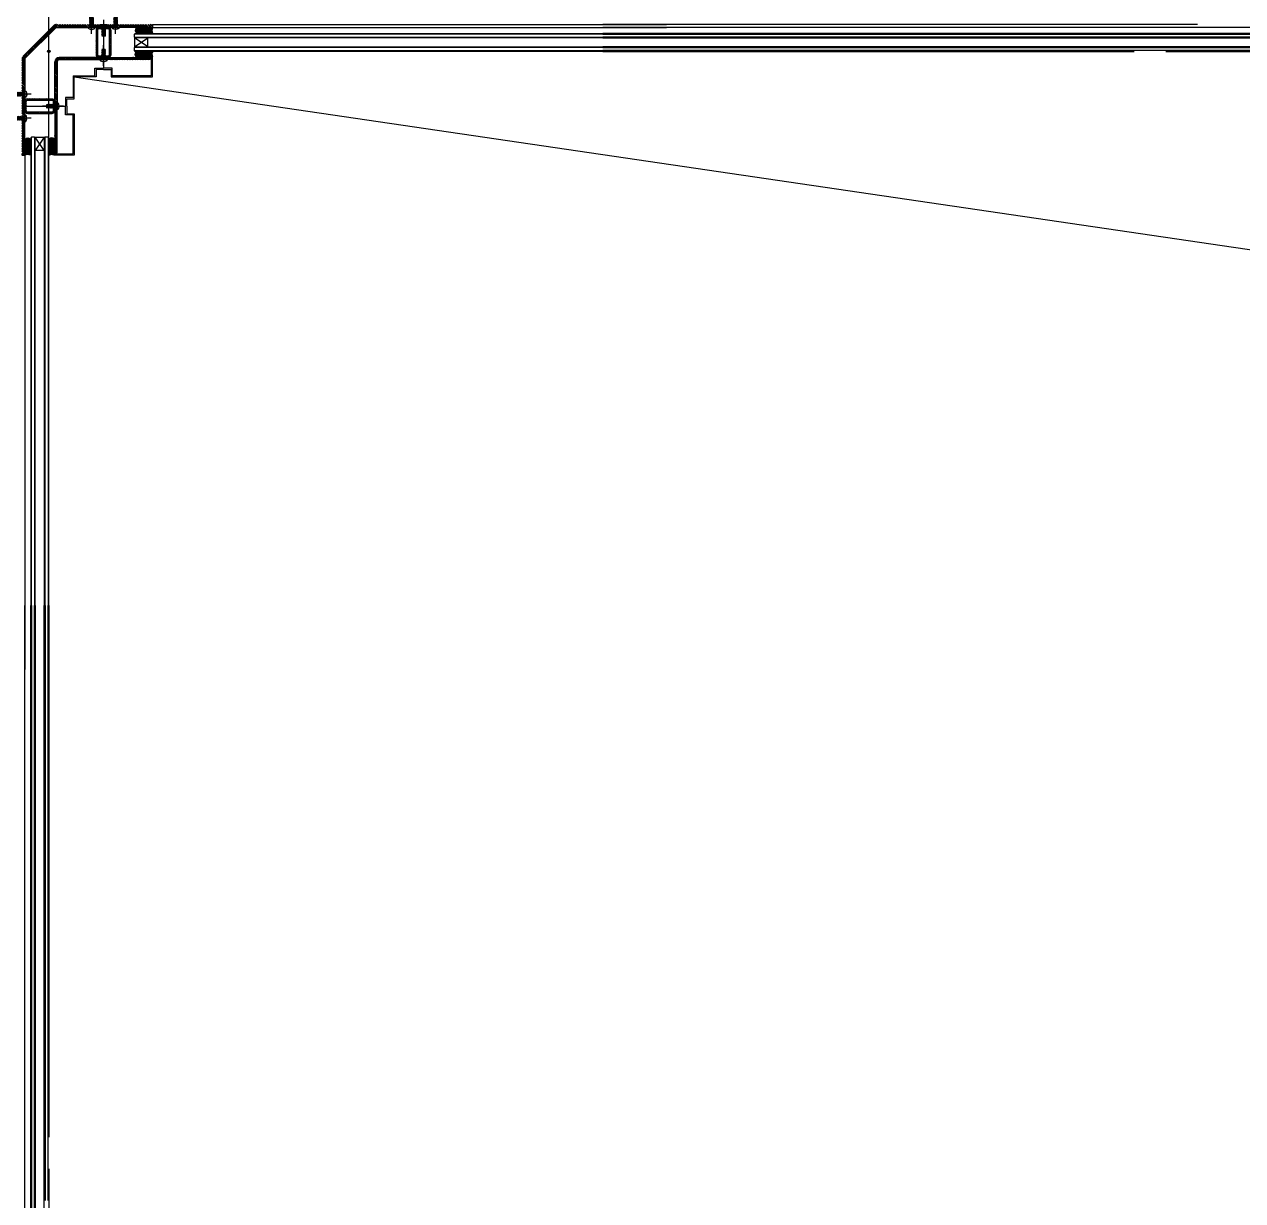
# Model space of a CAD drawing. Extents: x -163000 to 184253, y -124935 to 90032.
# Drawn here: x -131270 to -129647, y 32990 to 34556 of the extents above; entities that cross this region are included whole.
import ezdxf

# ---------------------------------------------------------------- set-up
doc = ezdxf.new("R2010")
doc.units = 0
doc.header["$LTSCALE"] = 1000
doc.header["$MEASUREMENT"] = 0
doc.linetypes.add('CENTER', pattern=[2, 1.25, -0.25, 0.25, -0.25])
doc.layers.get('0').update_dxf_attribs({"linetype": 'CONTINUOUS'})
for name, color, linetype in [('2', 7, 'CONTINUOUS'), ('5', 5, 'CENTER'), ('glass-p', 1, 'CONTINUOUS'), ('void', 1, 'CONTINUOUS')]:
    doc.layers.add(name, color=color, linetype=linetype)
pattern_1 = [(135, (-46969.732, 69774.0772), (-1.68379802, -1.68379802), []), (135, (-46969.732, 69775.1998), (-1.68379802, -1.68379802), [])]
pattern_2 = [(135, (-50792.686, 67959.8847), (-1.122532015, -1.122532015), []), (225, (-50792.686, 67959.8847), (1.122532015, -1.122532015), [])]
pattern_3 = [(135, (-164677.6526, -45925.082), (1.122532015, 1.122532015), []), (45, (-164677.6526, -45925.082), (1.122532015, -1.122532015), [])]

# ---------------------------------------------------------------- blocks, each defined once
blk = doc.blocks.new('4.5')
at = {"layer": '2'}
for p, q in [((-226399.3, -193295.2), (-226399.5, -193295.4)), ((-226399.5, -193295.4), (-226397.7, -193295.2)), ((-226398.9, -193295.9), (-226399.5, -193295.4)), ((-226399.5, -193296.4), (-226395, -193295.9)), ((-226398.9, -193295.9), (-226399.5, -193296.4)), ((-226398.9, -193296.9), (-226399.5, -193296.4)), ((-226399.5, -193297.4), (-226395, -193296.9)), ((-226398.9, -193296.9), (-226399.5, -193297.4)), ((-226398.9, -193297.9), (-226399.5, -193297.4)), ((-226399.5, -193298.4), (-226395, -193297.9)), ((-226398.9, -193297.9), (-226399.5, -193298.4)), ((-226398.9, -193298.9), (-226399.5, -193298.4)), ((-226399.5, -193299.4), (-226395, -193298.9)), ((-226398.9, -193298.9), (-226399.5, -193299.4)), ((-226398.9, -193299.9), (-226399.5, -193299.4)), ((-226399.5, -193300.4), (-226395, -193299.9)), ((-226398.9, -193299.9), (-226399.5, -193300.4)), ((-226398.9, -193300.9), (-226399.5, -193300.4)), ((-226399.5, -193301.4), (-226395, -193300.9)), ((-226398.9, -193300.9), (-226399.5, -193301.4)), ((-226398.9, -193301.9), (-226399.5, -193301.4)), ((-226399.5, -193302.4), (-226395, -193301.9)), ((-226398.9, -193301.9), (-226399.5, -193302.4)), ((-226398.9, -193302.9), (-226399.5, -193302.4)), ((-226399.5, -193303.4), (-226395, -193302.9)), ((-226398.9, -193302.9), (-226399.5, -193303.4)), ((-226399.3, -193295.2), (-226395.3, -193295.2)), ((-226398.9, -193295.9), (-226398.2, -193295.8)), ((-226398.9, -193296.9), (-226398.2, -193296.8)), ((-226398.9, -193297.9), (-226398.2, -193297.8)), ((-226398.9, -193298.9), (-226398.2, -193298.8)), ((-226398.9, -193299.9), (-226398.2, -193299.8)), ((-226398.9, -193300.9), (-226398.2, -193300.8)), ((-226398.9, -193301.9), (-226398.2, -193301.8)), ((-226398.9, -193302.9), (-226398.2, -193302.8)), ((-226396.2, -193295.6), (-226395.6, -193295.5)), ((-226396.2, -193296.6), (-226395.6, -193296.5)), ((-226396.2, -193297.6), (-226395.6, -193297.5)), ((-226396.2, -193298.6), (-226395.6, -193298.5)), ((-226396.2, -193299.6), (-226395.6, -193299.5)), ((-226396.2, -193300.6), (-226395.6, -193300.5)), ((-226396.2, -193301.6), (-226395.6, -193301.5)), ((-226396.2, -193302.6), (-226395.6, -193302.5)), ((-226395.6, -193295.5), (-226395.3, -193295.2)), ((-226395.6, -193295.5), (-226395, -193295.9)), ((-226395.6, -193296.5), (-226395, -193295.9)), ((-226395.6, -193296.5), (-226395, -193296.9)), ((-226395.6, -193297.5), (-226395, -193296.9)), ((-226395.6, -193297.5), (-226395, -193297.9)), ((-226395.6, -193298.5), (-226395, -193297.9)), ((-226395.6, -193298.5), (-226395, -193298.9)), ((-226395.6, -193299.5), (-226395, -193298.9)), ((-226395.6, -193299.5), (-226395, -193299.9)), ((-226395.6, -193300.5), (-226395, -193299.9)), ((-226395.6, -193300.5), (-226395, -193300.9)), ((-226395.6, -193301.5), (-226395, -193300.9)), ((-226395.6, -193301.5), (-226395, -193301.9)), ((-226395.6, -193302.5), (-226395, -193301.9)), ((-226395.6, -193302.5), (-226395, -193302.9)), ((-226395.6, -193303.5), (-226395, -193302.9)), ((-226401.2, -193307.2), (-226401.2, -193307.7)), ((-226393.2, -193307.2), (-226401.2, -193307.2)), ((-226398.9, -193303.9), (-226399.5, -193303.4)), ((-226399.5, -193304.4), (-226395, -193303.9)), ((-226398.9, -193303.9), (-226399.5, -193304.4)), ((-226398.9, -193304.9), (-226399.5, -193304.4)), ((-226399.5, -193305.4), (-226395, -193304.9)), ((-226398.9, -193304.9), (-226399.5, -193305.4)), ((-226398.9, -193305.9), (-226399.5, -193305.4)), ((-226399.5, -193306.4), (-226395, -193305.9)), ((-226398.9, -193305.9), (-226399.5, -193306.4)), ((-226398.9, -193306.9), (-226399.5, -193306.4)), ((-226398.9, -193306.9), (-226399.3, -193307.2)), ((-226398.9, -193303.9), (-226398.2, -193303.8)), ((-226398.9, -193304.9), (-226398.2, -193304.8)), ((-226398.9, -193305.9), (-226398.2, -193305.8)), ((-226398.9, -193306.9), (-226398.2, -193306.8)), ((-226397.8, -193309.2), (-226396.6, -193309.2)), ((-226397.8, -193309.2), (-226397.8, -193309.7)), ((-226397.7, -193307.2), (-226395, -193306.9)), ((-226396.6, -193309.2), (-226396.6, -193309.7)), ((-226396.2, -193303.6), (-226395.6, -193303.5)), ((-226396.2, -193304.6), (-226395.6, -193304.5)), ((-226396.2, -193305.6), (-226395.6, -193305.5)), ((-226396.2, -193306.6), (-226395.6, -193306.5)), ((-226395.6, -193303.5), (-226395, -193303.9)), ((-226395.6, -193304.5), (-226395, -193303.9)), ((-226395.6, -193304.5), (-226395, -193304.9)), ((-226395.6, -193305.5), (-226395, -193304.9)), ((-226395.6, -193305.5), (-226395, -193305.9)), ((-226395.6, -193306.5), (-226395, -193305.9)), ((-226395.6, -193306.5), (-226395, -193306.9)), ((-226395.3, -193307.2), (-226395, -193306.9)), ((-226393.2, -193307.2), (-226393.2, -193307.7))]:
    blk.add_line(p, q, dxfattribs=at)
for centre, radius, start, end in [((-226399.5, -193307.5), 1.76, 188.6412, 243.4927), ((-226397.2, -193302.6), 7.08, 244.5235, 265.1216), ((-226397.2, -193302.6), 7.08, 274.8444, 295.4426), ((-226395, -193307.5), 1.76, 296.4734, 351.3249)]:
    blk.add_arc(centre, radius, start, end, dxfattribs=at)
at = {"layer": '5', "color": 2}
blk.add_line((-226397.2, -193314.7), (-226397.2, -193290), dxfattribs=at)
blk = doc.blocks.new('M5P-12')
at = {"layer": '2'}
for p, q in [((364.5, 386.3), (368, 386.3)), ((364.5, 385.8), (364.5, 386.3)), ((364.5, 385.8), (368, 385.8)), ((364.5, 385.8), (366.2, 384.5)), ((370.7, 384.5), (366.2, 384)), ((370.7, 384.5), (366.2, 384.5)), ((366.2, 384), (366.2, 384.5)), ((368.9, 384.3), (366.2, 384)), ((366.6, 383.5), (366.2, 384)), ((370.7, 383.5), (366.2, 383)), ((366.6, 383.5), (366.2, 383)), ((366.8, 382.5), (366.2, 383)), ((366.8, 382.5), (366.2, 382)), ((370.7, 382.5), (366.2, 382)), ((366.8, 381.5), (366.2, 382)), ((370.7, 381.5), (366.2, 381)), ((366.8, 381.5), (366.2, 381)), ((366.8, 380.5), (366.2, 381)), ((370.7, 380.5), (366.2, 380)), ((366.8, 380.5), (366.2, 380)), ((366.8, 379.5), (366.2, 380)), ((367.4, 383.6), (366.6, 383.5)), ((367.4, 383.6), (366.8, 383.5)), ((367.4, 382.6), (366.8, 382.5)), ((367.4, 381.6), (366.8, 381.5)), ((367.4, 380.6), (366.8, 380.5)), ((368, 385.4), (368.9, 385.4)), ((368.9, 386.3), (372.3, 386.3)), ((368.9, 385.8), (372.3, 385.8)), ((370.1, 383.9), (369.4, 383.8)), ((370.1, 383.9), (369.4, 383.8)), ((370.1, 382.9), (369.4, 382.8)), ((370.1, 381.9), (369.4, 381.8)), ((370.1, 380.9), (369.4, 380.8)), ((370.1, 379.9), (369.4, 379.8)), ((370.1, 383.9), (370.7, 384.5)), ((370.1, 383.9), (370.5, 384.3)), ((370.1, 383.9), (370.7, 383.5)), ((370.1, 382.9), (370.7, 383.5)), ((370.1, 382.9), (370.7, 382.5)), ((370.1, 381.9), (370.7, 382.5)), ((370.1, 381.9), (370.7, 381.5)), ((370.1, 380.9), (370.7, 381.5)), ((370.1, 380.9), (370.7, 380.5)), ((370.1, 379.9), (370.7, 380.5)), ((370.1, 379.9), (370.7, 379.5)), ((372.3, 385.8), (370.7, 384.5)), ((372.3, 385.8), (372.3, 386.3)), ((366.8, 379.5), (366.2, 379)), ((370.7, 379.5), (366.2, 379)), ((366.8, 378.5), (366.2, 379)), ((370.7, 378.5), (366.2, 378)), ((366.8, 378.5), (366.2, 378)), ((366.8, 377.5), (366.2, 378)), ((370.7, 377.5), (366.2, 377)), ((366.8, 377.5), (366.2, 377)), ((366.8, 376.5), (366.2, 377)), ((370.7, 376.5), (366.2, 376)), ((366.8, 376.5), (366.2, 376)), ((366.8, 375.5), (366.2, 376)), ((370.7, 375.5), (366.2, 375)), ((366.8, 375.5), (366.2, 375)), ((366.8, 374.5), (366.2, 375)), ((370.7, 374.5), (366.2, 374)), ((366.8, 374.5), (366.2, 374)), ((366.8, 373.5), (366.2, 374)), ((370.7, 373.5), (366.2, 373)), ((366.8, 373.5), (366.2, 373)), ((366.8, 372.5), (366.2, 373)), ((366.8, 372.5), (366.5, 372.3)), ((370.5, 372.3), (366.5, 372.3)), ((367.4, 379.6), (366.8, 379.5)), ((367.4, 378.6), (366.8, 378.5)), ((367.4, 377.6), (366.8, 377.5)), ((367.4, 376.6), (366.8, 376.5)), ((367.4, 375.6), (366.8, 375.5)), ((367.4, 374.6), (366.8, 374.5)), ((367.4, 373.6), (366.8, 373.5)), ((367.4, 372.6), (366.8, 372.5)), ((370.7, 372.5), (368.9, 372.3)), ((370.1, 378.9), (369.4, 378.8)), ((370.1, 377.9), (369.4, 377.8)), ((370.1, 376.9), (369.4, 376.8)), ((370.1, 375.9), (369.4, 375.8)), ((370.1, 374.9), (369.4, 374.8)), ((370.1, 373.9), (369.4, 373.8)), ((370.1, 372.9), (369.4, 372.8)), ((370.1, 378.9), (370.7, 379.5)), ((370.1, 378.9), (370.7, 378.5)), ((370.1, 377.9), (370.7, 378.5)), ((370.1, 377.9), (370.7, 377.5)), ((370.1, 376.9), (370.7, 377.5)), ((370.1, 376.9), (370.7, 376.5)), ((370.1, 375.9), (370.7, 376.5)), ((370.1, 375.9), (370.7, 375.5)), ((370.1, 374.9), (370.7, 375.5)), ((370.1, 374.9), (370.7, 374.5)), ((370.1, 373.9), (370.7, 374.5)), ((370.1, 373.9), (370.7, 373.5)), ((370.1, 372.9), (370.7, 373.5)), ((370.1, 372.9), (370.7, 372.5)), ((370.5, 372.3), (370.7, 372.5))]:
    blk.add_line(p, q, dxfattribs=at)
at = {"layer": '5'}
for p, q in [((368, 385.4), (368, 386.3)), ((368.9, 385.4), (368.9, 386.3))]:
    blk.add_line(p, q, dxfattribs=at)
at = {"layer": '5', "color": 2}
blk.add_line((368.4, 391.7), (368.4, 364.6), dxfattribs=at)
blk = doc.blocks.new('s2118a')
at = {"layer": 'glass-p'}
h = blk.add_hatch(dxfattribs=at)
h.set_pattern_fill('ANSI32', color=256, scale=0.25, angle=90, style=0)
h.set_pattern_definition(pattern_1)
h.paths.add_polyline_path([(-131273.9, 34509.647), (-131273.9, 34447.132), (-131273.9, 34382.132), (-131269.9, 34382.132), (-131269.9, 34447.132), (-131269.9, 34510.475), (-131228.243, 34552.132), (-131164.9, 34552.132), (-131099.9, 34552.132), (-131099.9, 34556.132), (-131164.9, 34556.132), (-131227.415, 34556.132, 0.19891237), (-131231.657, 34554.375), (-131272.143, 34513.889, 0.19891237)])
h = blk.add_hatch(dxfattribs=at)
h.set_pattern_fill('ANSI32', color=256, scale=0.25, angle=90, style=0)
h.set_pattern_definition([(135, (-50766.6829, 68130.4415), (-1.68379802, -1.68379802), []), (135, (-50766.6829, 68131.564), (-1.68379802, -1.68379802), [])])
h.paths.add_polyline_path([(-131174.9, 34516.132, 0.41421356), (-131170.9, 34512.132), (-131158.9, 34512.132, 0.41421356), (-131154.9, 34516.132), (-131154.9, 34548.132, 0.41421356), (-131158.9, 34552.132), (-131170.9, 34552.132, 0.41421356), (-131174.9, 34548.132)])
h.paths.add_polyline_path([(-131172.9, 34548.132, -0.41421356), (-131170.9, 34550.132), (-131158.9, 34550.132, -0.41421356), (-131156.9, 34548.132), (-131156.9, 34516.132, -0.41421356), (-131158.9, 34514.132), (-131170.9, 34514.132, -0.41421356), (-131172.9, 34516.132)], flags=16)
h = blk.add_hatch(dxfattribs=at)
h.set_pattern_fill('HONEY', color=256, scale=0.25, angle=180, style=0)
h.set_pattern_definition([(270, (-50792.6859, 1104.3795), (-0.6874075, -1.190625), [0.79375, -1.5875]), (150, (-50792.6859, 1104.3795), (-0.6874077464, 1.190624858), [0.79375, -1.5875]), (210, (-50792.6859, 1104.3795), (-1.3748152464, -1.42e-07), [-1.5875, 0.79375])])
edge = h.paths.add_edge_path()
edge.add_ellipse((-131117.943, 34548.132), major_axis=(4.957, 0), ratio=0.80691857, start_angle=0, end_angle=360, ccw=False)
h = blk.add_hatch(dxfattribs=at)
h.set_pattern_fill('ANSI37', color=256, scale=0.5, angle=180, style=0)
h.set_pattern_definition(pattern_2)
edge = h.paths.add_edge_path()
edge.add_arc((-131085.52, 34548.132), 14.926, 164.455131, 195.544869, ccw=False)
edge.add_line((-131099.9, 34552.132), (-131117.469, 34552.132))
edge.add_ellipse((-131117.943, 34548.132), major_axis=(4.957, 0), ratio=0.80691857, start_angle=-90, end_angle=90)
edge.add_line((-131117.469, 34544.132), (-131099.9, 34544.132))
h = blk.add_hatch(dxfattribs=at)
h.set_pattern_fill('ANSI32', color=256, scale=0.25, angle=90, style=0)
h.set_pattern_definition(pattern_1)
h.paths.add_polyline_path([(-131229.9, 34506.132), (-131229.9, 34447.132), (-131229.9, 34385.132), (-131226.9, 34385.132), (-131226.9, 34447.132), (-131226.9, 34506.132, -0.41421356), (-131223.9, 34509.132), (-131164.9, 34509.132), (-131102.9, 34509.132), (-131102.9, 34512.132), (-131164.9, 34512.132), (-131223.9, 34512.132, 0.41421356)])
h = blk.add_hatch(dxfattribs=at)
h.set_pattern_fill('HONEY', color=256, scale=0.25, angle=90, style=0)
h.set_pattern_definition([(90, (-50792.6859, 67959.8847), (-0.6874075, 1.190625), [0.79375, -1.5875]), (210, (-50792.6859, 67959.8847), (-0.6874077464, -1.190624858), [0.79375, -1.5875]), (150, (-50792.6859, 67959.8847), (-1.3748152464, 1.42e-07), [-1.5875, 0.79375])])
edge = h.paths.add_edge_path()
edge.add_ellipse((-131117.943, 34516.132), major_axis=(4.957, 0), ratio=0.80691857, start_angle=0, end_angle=360)
h = blk.add_hatch(dxfattribs=at)
h.set_pattern_fill('HONEY', color=256, scale=0.25, angle=180, style=0)
h.set_pattern_definition([(90, (-50792.6859, 67959.8847), (-0.6874075, 1.190625), [0.79375, -1.5875]), (210, (-50792.6859, 67959.8847), (-0.6874077464, -1.190624858), [0.79375, -1.5875]), (150, (-50792.6859, 67959.8847), (-1.3748152464, 1.423e-07), [-1.5875, 0.79375])])
edge = h.paths.add_edge_path()
edge.add_ellipse((-131117.943, 34516.132), major_axis=(4.957, 0), ratio=0.80691857, start_angle=0, end_angle=360)
h = blk.add_hatch(dxfattribs=at)
h.set_pattern_fill('ANSI37', color=256, scale=0.5, angle=90, style=0)
h.set_pattern_definition([(135, (-50792.686, 67959.8847), (-1.122532015, -1.122532015), []), (225, (-50792.686, 67959.8847), (1.122532015, -1.122532015), [])])
edge = h.paths.add_edge_path()
edge.add_ellipse((-131117.943, 34516.132), major_axis=(4.957, 0), ratio=0.80691857, start_angle=270, end_angle=450, ccw=False)
edge.add_line((-131117.943, 34512.132), (-131102.9, 34512.132))
edge.add_line((-131102.9, 34512.132), (-131101.4, 34512.132))
edge.add_line((-131101.4, 34512.132), (-131101.4, 34513.132))
edge.add_line((-131101.4, 34513.132), (-131099.9, 34513.132))
edge.add_arc((-131092.265, 34516.011), 8.16, 159.343567, 200.656433, ccw=False)
edge.add_line((-131099.9, 34518.889), (-131099.9, 34520.132))
edge.add_line((-131099.9, 34520.132), (-131117.943, 34520.132))
h.paths.add_polyline_path([(-131099.9, 34520.132), (-131099.9, 34518.889, -0.04226372), (-131099.307, 34520.132)])
h = blk.add_hatch(dxfattribs=at)
h.set_pattern_fill('ANSI37', color=256, scale=0.5, angle=180, style=0)
h.set_pattern_definition(pattern_2)
edge = h.paths.add_edge_path()
edge.add_ellipse((-131117.943, 34516.132), major_axis=(4.957, 0), ratio=0.80691857, start_angle=270, end_angle=450, ccw=False)
edge.add_line((-131117.943, 34512.132), (-131102.9, 34512.132))
edge.add_line((-131102.9, 34512.132), (-131101.4, 34512.132))
edge.add_line((-131101.4, 34512.132), (-131101.4, 34513.132))
edge.add_line((-131101.4, 34513.132), (-131099.9, 34513.132))
edge.add_arc((-131092.265, 34516.011), 8.16, 159.343567, 200.656433, ccw=False)
edge.add_line((-131099.9, 34518.889), (-131099.9, 34520.132))
edge.add_line((-131099.9, 34520.132), (-131117.943, 34520.132))
h.paths.add_polyline_path([(-131099.9, 34520.132), (-131099.9, 34518.889, -0.04226372), (-131099.307, 34520.132)])
h = blk.add_hatch(dxfattribs=at)
h.set_pattern_fill('ANSI32', color=256, scale=0.25, angle=90, style=0)
h.set_pattern_definition([(135, (-164848.2094, -45951.085), (1.68379802, 1.68379802), []), (135, (-164849.332, -45951.085), (1.68379802, 1.68379802), [])])
h.paths.add_polyline_path([(-131265.9, 34457.132, 0.41421356), (-131269.9, 34453.132), (-131269.9, 34441.132, 0.41421356), (-131265.9, 34437.132), (-131233.9, 34437.132, 0.41421356), (-131229.9, 34441.132), (-131229.9, 34453.132, 0.41421356), (-131233.9, 34457.132)])
h.paths.add_polyline_path([(-131233.9, 34455.132, -0.41421356), (-131231.9, 34453.132), (-131231.9, 34441.132, -0.41421356), (-131233.9, 34439.132), (-131265.9, 34439.132, -0.41421356), (-131267.9, 34441.132), (-131267.9, 34453.132, -0.41421356), (-131265.9, 34455.132)], flags=16)
h = blk.add_hatch(dxfattribs=at)
h.set_pattern_fill('ANSI37', color=256, scale=0.5, angle=180, style=0)
h.set_pattern_definition(pattern_3)
edge = h.paths.add_edge_path()
edge.add_arc((-131265.9, 34367.752), 14.926, 434.455131, 465.544869)
edge.add_line((-131269.9, 34382.132), (-131269.9, 34399.701))
edge.add_ellipse((-131265.9, 34400.175), major_axis=(0, -4.957), ratio=0.80691857, start_angle=270, end_angle=450, ccw=False)
edge.add_line((-131261.9, 34399.701), (-131261.9, 34382.132))
h = blk.add_hatch(dxfattribs=at)
h.set_pattern_fill('HONEY', color=256, scale=0.25, angle=180, style=0)
h.set_pattern_definition([(360, (-97822.1474, -45925.08196), (1.190625, 0.6874075), [0.79375, -1.5875]), (120, (-97822.1474, -45925.08196), (-1.1906248577, 0.6874077464), [0.79375, -1.5875]), (60, (-97822.1474, -45925.08196), (1.423e-07, 1.3748152464), [-1.5875, 0.79375])])
edge = h.paths.add_edge_path()
edge.add_ellipse((-131265.9, 34400.175), major_axis=(0, -4.957), ratio=0.80691857, start_angle=0, end_angle=360)
h = blk.add_hatch(dxfattribs=at)
h.set_pattern_fill('HONEY', color=256, scale=0.25, angle=90, style=0)
h.set_pattern_definition([(180, (-164677.6526, -45925.08195), (-1.190625, 0.6874075), [0.79375, -1.5875]), (60, (-164677.6526, -45925.08195), (1.190624858, 0.6874077463), [0.79375, -1.5875]), (120, (-164677.6526, -45925.08195), (-1.42e-07, 1.3748152464), [-1.5875, 0.79375])])
edge = h.paths.add_edge_path()
edge.add_ellipse((-131233.9, 34400.175), major_axis=(0, -4.957), ratio=0.80691857, start_angle=0, end_angle=360, ccw=False)
h = blk.add_hatch(dxfattribs=at)
h.set_pattern_fill('HONEY', color=256, scale=0.25, angle=180, style=0)
h.set_pattern_definition([(180, (-164677.6526, -45925.08196), (-1.190625, 0.6874075), [0.79375, -1.5875]), (60, (-164677.6526, -45925.08196), (1.190624858, 0.6874077463), [0.79375, -1.5875]), (120, (-164677.6526, -45925.08196), (-1.42e-07, 1.3748152464), [-1.5875, 0.79375])])
edge = h.paths.add_edge_path()
edge.add_ellipse((-131233.9, 34400.175), major_axis=(0, -4.957), ratio=0.80691857, start_angle=0, end_angle=360, ccw=False)
h = blk.add_hatch(dxfattribs=at)
h.set_pattern_fill('ANSI37', color=256, scale=0.5, angle=90, style=0)
h.set_pattern_definition([(135, (-164677.6526, -45925.082), (1.122532015, 1.122532015), []), (45, (-164677.6526, -45925.082), (1.122532015, -1.122532015), [])])
edge = h.paths.add_edge_path()
edge.add_ellipse((-131233.9, 34400.175), major_axis=(0, -4.957), ratio=0.80691857, start_angle=-90, end_angle=90)
edge.add_line((-131229.9, 34400.175), (-131229.9, 34385.132))
edge.add_line((-131229.9, 34385.132), (-131229.9, 34383.632))
edge.add_line((-131229.9, 34383.632), (-131230.9, 34383.632))
edge.add_line((-131230.9, 34383.632), (-131230.9, 34382.132))
edge.add_arc((-131233.779, 34374.497), 8.16, 429.343567, 470.656433)
edge.add_line((-131236.657, 34382.132), (-131237.9, 34382.132))
edge.add_line((-131237.9, 34382.132), (-131237.9, 34400.175))
h.paths.add_polyline_path([(-131237.9, 34382.132), (-131236.657, 34382.132, 0.04226372), (-131237.9, 34381.539)])
h = blk.add_hatch(dxfattribs=at)
h.set_pattern_fill('ANSI37', color=256, scale=0.5, angle=180, style=0)
h.set_pattern_definition(pattern_3)
edge = h.paths.add_edge_path()
edge.add_ellipse((-131233.9, 34400.175), major_axis=(0, -4.957), ratio=0.80691857, start_angle=-90, end_angle=90)
edge.add_line((-131229.9, 34400.175), (-131229.9, 34385.132))
edge.add_line((-131229.9, 34385.132), (-131229.9, 34383.632))
edge.add_line((-131229.9, 34383.632), (-131230.9, 34383.632))
edge.add_line((-131230.9, 34383.632), (-131230.9, 34382.132))
edge.add_arc((-131233.779, 34374.497), 8.16, 429.343567, 470.656433)
edge.add_line((-131236.657, 34382.132), (-131237.9, 34382.132))
edge.add_line((-131237.9, 34382.132), (-131237.9, 34400.175))
h.paths.add_polyline_path([(-131237.9, 34382.132), (-131236.657, 34382.132, 0.04226372), (-131237.9, 34381.539)])
for p, q in [((-131237.9, 34405.132), (-131237.9, 34587.941)), ((-131272.143, 34513.889), (-131231.657, 34554.375)), ((-131164.9, 34554.132), (-131164.9, 34498.808)), ((-131099.9, 34556.132), (-131099.9, 34552.132)), ((-131099.9, 34556.132), (-130414.903, 34556.132)), ((-129707.4, 34556.132), (-130499.897, 34556.132)), ((-131269.9, 34510.475), (-131228.243, 34552.132)), ((-131228.243, 34552.132), (-131164.9, 34552.132)), ((-131179.4, 34553.132), (-131178.4, 34553.132)), ((-131099.9, 34552.132), (-131164.9, 34552.132)), ((-130414.903, 34543.132), (-131123.9, 34543.132)), ((-131123.9, 34539.132), (-130414.903, 34539.132)), ((-131099.9, 34552.132), (-130414.903, 34552.132)), ((-129707.4, 34552.132), (-130499.897, 34552.132)), ((-129707.4, 34544.132), (-130499.897, 34544.132)), ((-130499.897, 34543.132), (-129707.4, 34543.132)), ((-129707.4, 34539.132), (-130499.897, 34539.132)), ((-130499.897, 34538.132), (-129707.4, 34538.132)), ((-128314.897, 34552.132), (-129707.4, 34552.132)), ((-129707.4, 34543.132), (-128290.897, 34543.132)), ((-128290.897, 34539.132), (-129707.4, 34539.132)), ((-130414.903, 34525.132), (-131123.9, 34525.132)), ((-129707.4, 34526.132), (-130499.897, 34526.132)), ((-130499.897, 34525.132), (-129707.4, 34525.132)), ((-129707.4, 34525.132), (-128290.897, 34525.132)), ((-131269.9, 34510.475), (-131269.9, 34447.132)), ((-131229.9, 34447.132), (-131229.9, 34506.132)), ((-131226.9, 34506.132), (-131226.9, 34447.132)), ((-131164.9, 34512.132), (-131223.9, 34512.132)), ((-131223.9, 34509.132), (-131164.9, 34509.132)), ((-131164.9, 34512.132), (-131102.9, 34512.132)), ((-131102.9, 34509.132), (-131164.9, 34509.132)), ((-131124.9, 34512.132), (-131125.9, 34512.132)), ((-131125.9, 34512.132), (-131124.9, 34512.132)), ((-131124.9, 34512.132), (-131125.9, 34512.132)), ((-131123.9, 34521.132), (-130414.903, 34521.132)), ((-131102.9, 34512.132), (-131102.9, 34509.132)), ((-131101.4, 34513.132), (-131101.4, 34487.632)), ((-131101.4, 34513.132), (-131099.9, 34513.132)), ((-131099.9, 34486.132), (-131099.9, 34513.132)), ((-129707.4, 34521.132), (-130499.897, 34521.132)), ((-130499.893, 34520.132), (-129791.9, 34520.132)), ((-128290.897, 34521.132), (-129707.4, 34521.132)), ((-131176.4, 34487.632), (-131176.4, 34497.632)), ((-131176.4, 34497.632), (-131164.9, 34497.632)), ((-131164.9, 34496.132), (-131174.9, 34496.132)), ((-131174.9, 34496.132), (-131174.9, 34486.132)), ((-131153.4, 34497.632), (-131164.9, 34497.632)), ((-131164.9, 34496.132), (-131154.9, 34496.132)), ((-131154.9, 34496.132), (-131154.9, 34486.132)), ((-131153.4, 34487.632), (-131153.4, 34497.632)), ((-131205.4, 34487.632), (-131205.4, 34458.632)), ((-131205.4, 34487.632), (-131176.4, 34487.632)), ((-131203.9, 34457.132), (-131203.9, 34486.132)), ((-131174.9, 34486.132), (-131203.9, 34486.132)), ((-131154.9, 34486.132), (-131099.9, 34486.132)), ((-131101.4, 34487.632), (-131153.4, 34487.632)), ((-131205.4, 34458.632), (-131215.4, 34458.632)), ((-131215.4, 34458.632), (-131215.4, 34447.132)), ((-131213.9, 34447.132), (-131213.9, 34457.132)), ((-131213.9, 34457.132), (-131203.9, 34457.132)), ((-131271.9, 34447.132), (-131216.576, 34447.132)), ((-131269.9, 34382.132), (-131269.9, 34447.132)), ((-131229.9, 34447.132), (-131229.9, 34385.132)), ((-131226.9, 34385.132), (-131226.9, 34447.132)), ((-131215.4, 34435.632), (-131215.4, 34447.132)), ((-131213.9, 34447.132), (-131213.9, 34437.132)), ((-131205.4, 34435.632), (-131215.4, 34435.632)), ((-131213.9, 34437.132), (-131203.9, 34437.132)), ((-131205.4, 34383.632), (-131205.4, 34435.632)), ((-131203.9, 34437.132), (-131203.9, 34382.132)), ((-131229.9, 34407.132), (-131229.9, 34408.132)), ((-131229.9, 34408.132), (-131229.9, 34407.132)), ((-131229.9, 34407.132), (-131229.9, 34408.132)), ((-131260.9, 33697.135), (-131260.9, 34406.132)), ((-131256.9, 34406.132), (-131256.9, 33697.135)), ((-131242.9, 34406.132), (-131243.9, 34405.132)), ((-131243.9, 34405.132), (-131243.9, 33697.135)), ((-131242.9, 33697.135), (-131242.9, 34406.132)), ((-131238.9, 34406.132), (-131242.9, 34406.132)), ((-131238.9, 34406.132), (-131238.9, 33697.135)), ((-131237.9, 34405.132), (-131238.9, 34406.132)), ((-131237.9, 33697.135), (-131237.9, 34405.132)), ((-131273.9, 34382.132), (-131269.9, 34382.132)), ((-131269.9, 34382.132), (-131269.9, 33697.135)), ((-131230.9, 34383.632), (-131205.4, 34383.632)), ((-131230.9, 34383.632), (-131230.9, 34382.132)), ((-131203.9, 34382.132), (-131230.9, 34382.132)), ((-131229.9, 34385.132), (-131226.9, 34385.132)), ((-131269.9, 32989.632), (-131269.9, 33782.129)), ((-131261.9, 32989.632), (-131261.9, 33782.129)), ((-131260.9, 33782.129), (-131260.9, 32989.632)), ((-131256.9, 32989.632), (-131256.9, 33782.129)), ((-131255.9, 33782.129), (-131255.9, 32989.632)), ((-131243.9, 32989.632), (-131243.9, 33782.129)), ((-131242.9, 33782.129), (-131242.9, 32989.632)), ((-131238.9, 32989.632), (-131238.9, 33782.129)), ((-131237.9, 33782.126), (-131237.9, 33074.132)), ((-131269.9, 31597.129), (-131269.9, 32989.632)), ((-131260.9, 32989.632), (-131260.9, 31573.129)), ((-131256.9, 31573.129), (-131256.9, 32989.632))]:
    blk.add_line(p, q, dxfattribs=at)
for points in [[(-131158.9, 34512.132, 0.41421356), (-131154.9, 34516.132), (-131154.9, 34548.132, 0.41421356), (-131158.9, 34552.132), (-131170.9, 34552.132, 0.41421356), (-131174.9, 34548.132), (-131174.9, 34516.132, 0.41421356), (-131170.9, 34512.132)], [(-131158.9, 34514.132, 0.41421356), (-131156.9, 34516.132), (-131156.9, 34548.132, 0.41421356), (-131158.9, 34550.132), (-131170.9, 34550.132, 0.41421356), (-131172.9, 34548.132), (-131172.9, 34516.132, 0.41421356), (-131170.9, 34514.132)], [(-131229.9, 34441.132, -0.41421356), (-131233.9, 34437.132), (-131265.9, 34437.132, -0.41421356), (-131269.9, 34441.132), (-131269.9, 34453.132, -0.41421356), (-131265.9, 34457.132), (-131233.9, 34457.132, -0.41421356), (-131229.9, 34453.132)], [(-131231.9, 34441.132, -0.41421356), (-131233.9, 34439.132), (-131265.9, 34439.132, -0.41421356), (-131267.9, 34441.132), (-131267.9, 34453.132, -0.41421356), (-131265.9, 34455.132), (-131233.9, 34455.132, -0.41421356), (-131231.9, 34453.132)]]:
    blk.add_lwpolyline(points, format="xyb", close=True, dxfattribs=at)
for points in [[(-130414.903, 34538.132), (-131122.9, 34538.132), (-131123.9, 34539.132), (-131123.9, 34543.132), (-131122.9, 34544.132), (-130414.903, 34544.132)], [(-131105.9, 34526.132), (-131123.9, 34538.132), (-131123.9, 34526.132), (-131105.9, 34538.132)], [(-129707.4, 34538.132), (-128291.897, 34538.132), (-128290.897, 34539.132), (-128290.897, 34543.132), (-128291.897, 34544.132), (-129707.4, 34544.132)], [(-130414.903, 34520.132), (-131122.9, 34520.132), (-131123.9, 34521.132), (-131123.9, 34525.132), (-131122.9, 34526.132), (-130414.903, 34526.132)], [(-129749.895, 34520.132), (-128291.897, 34520.132), (-128290.897, 34521.132), (-128290.897, 34525.132), (-128291.897, 34526.132), (-129707.4, 34526.132)], [(-131255.9, 33697.135), (-131255.9, 34405.132), (-131256.9, 34406.132), (-131260.9, 34406.132), (-131261.9, 34405.132), (-131261.9, 33697.135)], [(-131243.9, 34388.132), (-131255.9, 34406.132), (-131243.9, 34406.132), (-131255.9, 34388.132)], [(-131237.9, 33032.127), (-131237.9, 31574.129), (-131238.9, 31573.129), (-131242.9, 31573.129), (-131243.9, 31574.129), (-131243.9, 32989.632)], [(-131255.9, 32989.632), (-131255.9, 31574.129), (-131256.9, 31573.129), (-131260.9, 31573.129), (-131261.9, 31574.129), (-131261.9, 32989.632)]]:
    blk.add_lwpolyline(points, dxfattribs=at)
for points in [[(-131123.9, 34538.132), (-131123.9, 34526.132), (-131105.9, 34526.132), (-131105.9, 34538.132)], [(-131255.9, 34406.132), (-131243.9, 34406.132), (-131243.9, 34388.132), (-131255.9, 34388.132)]]:
    blk.add_lwpolyline(points, close=True, dxfattribs=at)
blk.add_circle((-131237.9, 34520.132), 1.713, dxfattribs=at)
for centre, radius, start, end in [((-131227.415, 34550.132), 6, 90, 135), ((-131085.52, 34548.132), 14.926, 164.455131, 195.544869), ((-131223.9, 34506.132), 6, 90, 180), ((-131223.9, 34506.132), 3, 90, 180), ((-131092.265, 34516.011), 8.16, 149.663196, 200.656433), ((-131092.265, 34516.011), 8.16, 149.663196, 200.656433), ((-131265.9, 34367.752), 14.926, 74.455131, 105.544869), ((-131233.779, 34374.497), 8.16, 69.343567, 120.336804), ((-131233.779, 34374.497), 8.16, 69.343567, 120.336804)]:
    blk.add_arc(centre, radius, start, end, dxfattribs=at)
at = {"layer": 'glass-p', "extrusion": (0, 0, -1)}
for centre, major_axis in [((-131117.943, 34548.132), (4.957, 0)), ((-131233.9, 34400.175), (0, -4.957)), ((-131233.9, 34400.175), (0, -4.957))]:
    blk.add_ellipse(centre, major_axis=major_axis, ratio=0.80691857, dxfattribs=at)
at = {"layer": 'glass-p'}
for centre, major_axis in [((-131117.943, 34516.132), (4.957, 0)), ((-131117.943, 34516.132), (4.957, 0)), ((-131265.9, 34400.175), (0, -4.957))]:
    blk.add_ellipse(centre, major_axis=major_axis, ratio=0.80691857, dxfattribs=at)
at = {"layer": 'void', "color": 1}
blk.add_line((-131203.9, 34486.132), (-104249.9, 30532.126), dxfattribs=at)
at = {"layer": 'glass-p'}
for name, p, xscale, yscale, zscale in [('4.5', (123516.004, 252022.762), 1.125000049243681, 1.125000049243681, 1.125000049243681), ('4.5', (-385845.804, 252022.761), -1.125000049243681, 1.125000049258233, 1.125000049255118), ('M5P-12', (-131574.279, 34126.933), 1.111111111124046, 1.111111111124046, 1.111111111124046), ('4.5', (-385861.804, 251979.761), -1.125000049243681, 1.125000049258233, 1.125000049255118)]:
    blk.add_blockref(name, p, dxfattribs=dict(at, xscale=xscale, yscale=yscale, zscale=zscale))
at = {"layer": 'glass-p', "yscale": 1.125000049258233}
for p, xscale, zscale, rotation in [((-348740.53, -220233.771), -1.125000049258233, 1.125000049255118, 89.99999999703549), ((-348697.529, 289144.036), 1.125000049258233, 1.125000049258233, 90), ((-348740.529, 289128.036), 1.125000049258233, 1.125000049258233, 89.99999999703552)]:
    blk.add_blockref('4.5', p, dxfattribs=dict(at, xscale=xscale, zscale=zscale, rotation=rotation))

msp = doc.modelspace()

# ---------------------------------------------------------------- block references
msp.add_blockref('s2118a', (0, 0))

doc.saveas('drawing.dxf')
